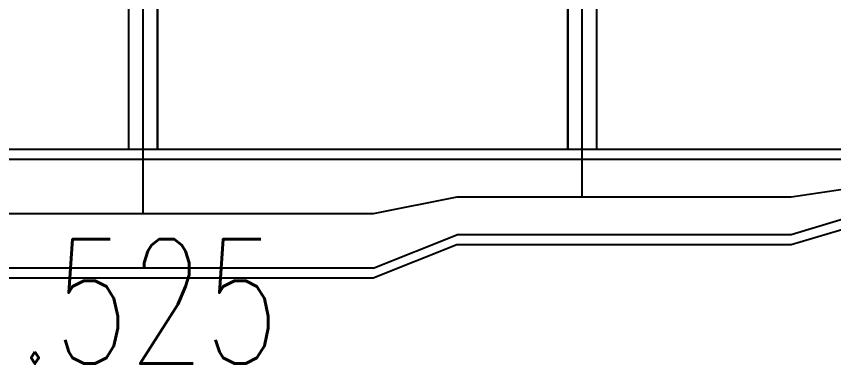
# Model space of a CAD drawing. Header units: metres. Extents: x -170 to 1091, y -90 to 504.
# Drawn here: x 238.27 to 257.81, y 45.94 to 54.25 of the extents above; entities that cross this region are included whole.
import ezdxf

# ---------------------------------------------------------------- set-up
doc = ezdxf.new("R2010")
doc.units = ezdxf.units.M
doc.linetypes.add('CENTER', pattern=[50.8, 31.75, -6.35, 6.35, -6.35])
doc.linetypes.add('PF_CENTER', pattern=[400, 250, -50, 50, -50])
for name, color, linetype in [('01', 7, 'CONTINUOUS'), ('05', 4, 'PF_CENTER'), ('PR', 4, 'CONTINUOUS'), ('PUB_TEXT', 7, 'CONTINUOUS'), ('热媒站中心线', 3, 'CENTER'), ('设备', 4, 'CONTINUOUS')]:
    doc.layers.add(name, color=color, linetype=linetype)
doc.styles.add('_TCH_DIM', font='SIMPLEX', dxfattribs={"bigfont": 'GBCBIG'})

msp = doc.modelspace()

# ---------------------------------------------------------------- linework, layer by layer
at = {"layer": '01', "ltscale": 8}
for p, q in [((273.8, 51.064, 0), (224.74, 51.064)), ((273.56, 50.824, 0), (224.936, 50.824)), ((258.8, 49.624, 0), (256.8, 49.024, 0)), ((258.8, 49.384, 0), (256.8, 48.784, 0)), ((246.8, 48.224, 0), (248.8, 49.024, 0)), ((256.8, 49.024, 0), (248.8, 49.024, 0)), ((248.8, 48.784, 0), (246.8, 47.984, 0)), ((256.8, 48.784, 0), (248.8, 48.784, 0)), ((246.8, 48.224, 0), (224.936, 48.224)), ((246.8, 47.984, 0), (224.74, 47.984))]:
    msp.add_line(p, q, dxfattribs=at)
at = {"layer": '05', "ltscale": 8}
for p, q in [((258.8, 50.224, 0), (256.8, 49.924, 0)), ((248.8, 49.924, 0), (246.8, 49.524, 0)), ((256.8, 49.924, 0), (248.8, 49.924, 0)), ((246.8, 49.524, 0), (199.4, 49.524))]:
    msp.add_line(p, q, dxfattribs=at)
at = {"layer": 'PR'}
for p, q in [((241.644, 51.064, 0), (240.956, 51.064, 0)), ((252.144, 51.064, 0), (251.456, 51.064, 0))]:
    msp.add_line(p, q, dxfattribs=at)
at = {"layer": '热媒站中心线', "ltscale": 5}
for p, q in [((241.3, 49.524, 0), (241.3, 59.746, 0)), ((251.8, 49.924, 0), (251.8, 59.746, 0))]:
    msp.add_line(p, q, dxfattribs=at)
at = {"layer": '设备', "const_width": 0.05, "elevation": 0}
for points in [[(240.956, 55.151), (240.956, 51.064)], [(241.644, 55.151), (241.644, 51.064)], [(251.456, 55.151), (251.456, 51.064)], [(252.144, 55.151), (252.144, 51.064)]]:
    msp.add_lwpolyline(points, dxfattribs=at)

# ---------------------------------------------------------------- texts
at = {"layer": 'PUB_TEXT', "linetype": 'Continuous', "style": '_TCH_DIM', "width": 0.705882}
msp.add_text('A=49.525', height=2.975, dxfattribs=at).set_placement((230.703, 45.942))

doc.saveas('drawing.dxf')
